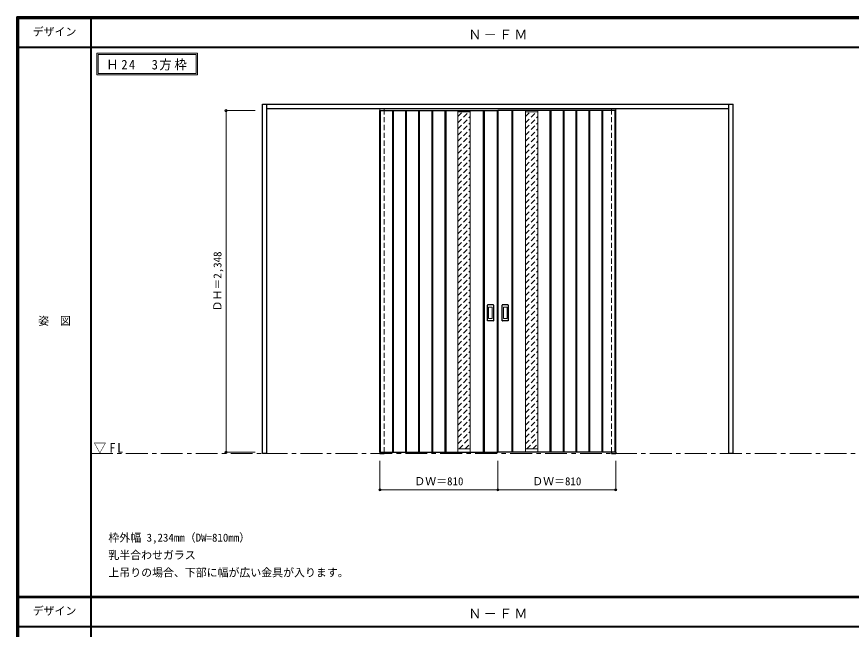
# Model space of a CAD drawing. Units: millimetres, scale not verified. Extents: x -6000 to 5700, y -4307 to 4260.
# Drawn here: x -6000 to -267, y -36 to 4175 of the extents above; entities that cross this region are included whole.
import ezdxf
from ezdxf.enums import TextEntityAlignment as Align

# ---------------------------------------------------------------- set-up
doc = ezdxf.new("R2010")
doc.units = ezdxf.units.MM
doc.header["$LTSCALE"] = 30
doc.header["$PDMODE"] = 32
doc.header["$PDSIZE"] = 15
doc.linetypes.add('CHAIN1', pattern=[8, 5, -1, 1, -1])
doc.linetypes.add('DASHED1', pattern=[1.8, 1.2, -0.6])
for name, color, linetype, lineweight in [('0-1_通り芯', 4, 'CHAIN1', 9), ('0-2_扉', 3, 'Continuous', 25), ('0-3_仕上げ', 7, 'Continuous', 18), ('0-4_枠', 3, 'Continuous', 25), ('0-6_引手', 7, 'Continuous', 18), ('0-A_文字', 7, 'Continuous', 18), ('0-B_寸法', 7, 'Continuous', 9), ('0-C_ハッチ', 4, 'DASHED1', 9), ('F-1_枠', 6, 'Continuous', 40)]:
    doc.layers.add(name, color=color, linetype=linetype, lineweight=lineweight)
doc.layers.add('F-A_文字', color=7, linetype='Continuous')
doc.styles.add('ＭＳ ゴシック', font='')
doc.styles.get('ＭＳ ゴシック').set_extended_font_data('MS Gothic')

msp = doc.modelspace()

# ---------------------------------------------------------------- linework, layer by layer
at = {"layer": '0-1_通り芯', "color": 7, "lineweight": 18}
msp.add_line((-5490, 1173), (5690, 1173), dxfattribs=at)
at = {"layer": '0-2_扉'}
for p, q in [((-3505, 3529.5), (-2695, 3529.5)), ((-3505, 1181.5), (-3505, 3529.5)), ((-1885, 3529.5), (-2695, 3529.5)), ((-2695, 1181.5), (-2695, 3529.5)), ((-1885, 1181.5), (-1885, 3529.5)), ((-3505, 1181.5), (-2695, 1181.5)), ((-1885, 1181.5), (-2695, 1181.5))]:
    msp.add_line(p, q, dxfattribs=at)
at = {"layer": '0-2_扉', "color": 4, "linetype": 'DASHED1', "lineweight": 9}
for p, q in [((-3475, 1181.5), (-3475, 3529.5)), ((-1915, 1181.5), (-1915, 3529.5))]:
    msp.add_line(p, q, dxfattribs=at)
at = {"layer": '0-3_仕上げ', "color": 3, "lineweight": 25}
for p, q in [((-3502, 1181.5), (-3502, 3529.5)), ((-3416, 1181.5), (-3416, 3529.5)), ((-3411, 1181.5), (-3411, 3529.5)), ((-3328, 1181.5), (-3328, 3529.5)), ((-3323, 1181.5), (-3323, 3529.5)), ((-3238, 1181.5), (-3238, 3529.5)), ((-3233, 1181.5), (-3233, 3529.5)), ((-3148, 3529.5), (-3148, 1181.5)), ((-3143, 3529.5), (-3143, 1181.5)), ((-3058, 3529.5), (-3058, 1181.5)), ((-3053, 3529.5), (-3053, 1181.5)), ((-2795, 3529.5), (-2795, 1181.5)), ((-2790, 3529.5), (-2790, 1181.5)), ((-2698, 1181.5), (-2698, 3529.5)), ((-2692, 1181.5), (-2692, 3529.5)), ((-2600, 3529.5), (-2600, 1181.5)), ((-2595, 3529.5), (-2595, 1181.5)), ((-2337, 3529.5), (-2337, 1181.5)), ((-2332, 3529.5), (-2332, 1181.5)), ((-2247, 3529.5), (-2247, 1181.5)), ((-2242, 3529.5), (-2242, 1181.5)), ((-2157, 1181.5), (-2157, 3529.5)), ((-2152, 1181.5), (-2152, 3529.5)), ((-2067, 1181.5), (-2067, 3529.5)), ((-2062, 1181.5), (-2062, 3529.5)), ((-1979, 1181.5), (-1979, 3529.5)), ((-1974, 1181.5), (-1974, 3529.5)), ((-1888, 1181.5), (-1888, 3529.5))]:
    msp.add_line(p, q, dxfattribs=at)
at = {"layer": '0-3_仕上げ'}
for p, q in [((-2970, 3529.5), (-2970, 1181.5)), ((-2970, 3521.5), (-2885, 3521.5)), ((-2885, 3529.5), (-2885, 1181.5)), ((-2505, 3529.5), (-2505, 1181.5)), ((-2420, 3521.5), (-2505, 3521.5)), ((-2420, 3529.5), (-2420, 1181.5)), ((-2970, 1205.5), (-2885, 1205.5)), ((-2420, 1205.5), (-2505, 1205.5))]:
    msp.add_line(p, q, dxfattribs=at)
at = {"layer": '0-4_枠'}
for p, q in [((-4312, 1173), (-4312, 3573)), ((-4312, 3573), (-1078, 3573)), ((-4282, 1173), (-4282, 3573)), ((-1108, 1173), (-1108, 3573)), ((-1078, 1173), (-1078, 3573)), ((-4282, 3543), (-1108, 3543)), ((-4282, 1173), (-4312, 1173)), ((-3505, 1181.5), (-3505, 1173)), ((-3505, 1173), (-3475, 1173)), ((-3475, 1181.5), (-3475, 1173)), ((-1915, 1181.5), (-1915, 1173)), ((-1915, 1173), (-1885, 1173)), ((-1885, 1181.5), (-1885, 1173)), ((-1078, 1173), (-1108, 1173))]:
    msp.add_line(p, q, dxfattribs=at)
at = {"layer": '0-4_枠', "color": 4, "linetype": 'DASHED1', "lineweight": 9}
for p, q in [((-3505, 1181.5), (-3505, 3543)), ((-3475, 1181.5), (-3475, 3543)), ((-1915, 1181.5), (-1915, 3543)), ((-1885, 1181.5), (-1885, 3543))]:
    msp.add_line(p, q, dxfattribs=at)
at = {"layer": '0-6_引手', "color": 3, "lineweight": 25}
for p, q in [((-2767, 2085.5), (-2767, 2192.5)), ((-2726.5, 2194), (-2765.5, 2194)), ((-2725, 2192.5), (-2725, 2085.5)), ((-2665, 2085.5), (-2665, 2192.5)), ((-2624.5, 2194), (-2663.5, 2194)), ((-2623, 2192.5), (-2623, 2085.5)), ((-2726.5, 2084), (-2765.5, 2084)), ((-2624.5, 2084), (-2663.5, 2084))]:
    msp.add_line(p, q, dxfattribs=at)
at = {"layer": '0-6_引手'}
for p, q in [((-2758.5, 2101.5), (-2758.5, 2176.5)), ((-2735, 2178), (-2757, 2178)), ((-2733.5, 2176.5), (-2733.5, 2101.5)), ((-2656.5, 2101.5), (-2656.5, 2176.5)), ((-2633, 2178), (-2655, 2178)), ((-2631.5, 2176.5), (-2631.5, 2101.5)), ((-2735, 2100), (-2757, 2100)), ((-2633, 2100), (-2655, 2100))]:
    msp.add_line(p, q, dxfattribs=at)
at = {"layer": '0-6_引手', "color": 3, "lineweight": 25}
for centre, start, end in [((-2765.5, 2192.5), 90, 180), ((-2726.5, 2192.5), 0, 90), ((-2663.5, 2192.5), 90, 180), ((-2624.5, 2192.5), 0, 90), ((-2765.5, 2085.5), 180, 270), ((-2726.5, 2085.5), 270, 0), ((-2663.5, 2085.5), 180, 270), ((-2624.5, 2085.5), 270, 0)]:
    msp.add_arc(centre, 1.5, start, end, dxfattribs=at)
at = {"layer": '0-6_引手'}
for centre, start, end in [((-2757, 2176.5), 90, 180), ((-2735, 2176.5), 0, 90), ((-2655, 2176.5), 90, 180), ((-2633, 2176.5), 0, 90), ((-2757, 2101.5), 180, 270), ((-2735, 2101.5), 270, 0), ((-2655, 2101.5), 180, 270), ((-2633, 2101.5), 270, 0)]:
    msp.add_arc(centre, 1.5, start, end, dxfattribs=at)
at = {"layer": '0-A_文字'}
for p, q in [((-5450, 3925), (-5450, 3775)), ((-5440, 3915), (-5440, 3785)), ((-5440, 3915), (-4767.38, 3915)), ((-4767.38, 3915), (-4767.38, 3785)), ((-5440, 3785), (-4767.38, 3785)), ((-5450, 3775), (-4757.38, 3775))]:
    msp.add_line(p, q, dxfattribs=at)
msp.add_lwpolyline([(-5450, 3925), (-4757.38, 3925), (-4757.38, 3775)], dxfattribs=at)
at = {"layer": '0-B_寸法', "color": 4}
for p, q in [((-4562, 3529.5), (-4362, 3529.5)), ((-4562, 3529.5), (-4562, 1181.5)), ((-4562, 1181.5), (-4362, 1181.5)), ((-3505, 923), (-3505, 1123)), ((-2695, 923), (-2695, 1123)), ((-1885, 923), (-1885, 1123)), ((-3505, 923), (-1885, 923))]:
    msp.add_line(p, q, dxfattribs=at)
at = {"layer": '0-B_寸法'}
for p in [(-4562, 3529.5), (-4562, 1181.5), (-3505, 923), (-2695, 923), (-1885, 923)]:
    msp.add_point(p, dxfattribs=at)
at = {"layer": '0-C_ハッチ'}
for p, q in [((-2970, 3445.72), (-2894.22, 3521.5)), ((-2970, 3488.15), (-2936.65, 3521.5)), ((-2505, 3445.72), (-2429.22, 3521.5)), ((-2505, 3488.15), (-2471.65, 3521.5)), ((-2970, 3403.29), (-2885, 3488.29)), ((-2970, 3360.87), (-2885, 3445.87)), ((-2505, 3403.29), (-2420, 3488.29)), ((-2505, 3360.87), (-2420, 3445.87)), ((-2970, 3318.44), (-2885, 3403.44)), ((-2505, 3318.44), (-2420, 3403.44)), ((-2970, 3276.01), (-2885, 3361.01)), ((-2505, 3276.01), (-2420, 3361.01)), ((-2970, 3233.59), (-2885, 3318.59)), ((-2970, 3191.16), (-2885, 3276.16)), ((-2505, 3233.59), (-2420, 3318.59)), ((-2505, 3191.16), (-2420, 3276.16)), ((-2970, 3148.73), (-2885, 3233.73)), ((-2505, 3148.73), (-2420, 3233.73)), ((-2970, 3106.31), (-2885, 3191.31)), ((-2505, 3106.31), (-2420, 3191.31)), ((-2970, 3063.88), (-2885, 3148.88)), ((-2970, 3021.45), (-2885, 3106.45)), ((-2505, 3063.88), (-2420, 3148.88)), ((-2505, 3021.45), (-2420, 3106.45)), ((-2970, 2979.03), (-2885, 3064.03)), ((-2505, 2979.03), (-2420, 3064.03)), ((-2970, 2936.6), (-2885, 3021.6)), ((-2505, 2936.6), (-2420, 3021.6)), ((-2970, 2894.18), (-2885, 2979.18)), ((-2970, 2851.75), (-2885, 2936.75)), ((-2505, 2894.18), (-2420, 2979.18)), ((-2505, 2851.75), (-2420, 2936.75)), ((-2970, 2809.32), (-2885, 2894.32)), ((-2505, 2809.32), (-2420, 2894.32)), ((-2970, 2766.9), (-2885, 2851.9)), ((-2970, 2724.47), (-2885, 2809.47)), ((-2505, 2766.9), (-2420, 2851.9)), ((-2505, 2724.47), (-2420, 2809.47)), ((-2970, 2682.04), (-2885, 2767.04)), ((-2505, 2682.04), (-2420, 2767.04)), ((-2970, 2639.62), (-2885, 2724.62)), ((-2505, 2639.62), (-2420, 2724.62)), ((-2970, 2597.19), (-2885, 2682.19)), ((-2970, 2554.76), (-2885, 2639.76)), ((-2505, 2597.19), (-2420, 2682.19)), ((-2505, 2554.76), (-2420, 2639.76)), ((-2970, 2512.34), (-2885, 2597.34)), ((-2505, 2512.34), (-2420, 2597.34)), ((-2970, 2469.91), (-2885, 2554.91)), ((-2505, 2469.91), (-2420, 2554.91)), ((-2970, 2427.48), (-2885, 2512.48)), ((-2970, 2385.06), (-2885, 2470.06)), ((-2505, 2427.48), (-2420, 2512.48)), ((-2505, 2385.06), (-2420, 2470.06)), ((-2970, 2342.63), (-2885, 2427.63)), ((-2505, 2342.63), (-2420, 2427.63)), ((-2970, 2300.21), (-2885, 2385.21)), ((-2505, 2300.21), (-2420, 2385.21)), ((-2970, 2257.78), (-2885, 2342.78)), ((-2970, 2215.35), (-2885, 2300.35)), ((-2505, 2257.78), (-2420, 2342.78)), ((-2505, 2215.35), (-2420, 2300.35)), ((-2970, 2172.93), (-2885, 2257.93)), ((-2505, 2172.93), (-2420, 2257.93)), ((-2970, 2130.5), (-2885, 2215.5)), ((-2505, 2130.5), (-2420, 2215.5)), ((-2970, 2088.07), (-2885, 2173.07)), ((-2970, 2045.65), (-2885, 2130.65)), ((-2505, 2088.07), (-2420, 2173.07)), ((-2505, 2045.65), (-2420, 2130.65)), ((-2970, 2003.22), (-2885, 2088.22)), ((-2505, 2003.22), (-2420, 2088.22)), ((-2970, 1960.79), (-2885, 2045.79)), ((-2505, 1960.79), (-2420, 2045.79)), ((-2970, 1918.37), (-2885, 2003.37)), ((-2970, 1875.94), (-2885, 1960.94)), ((-2505, 1918.37), (-2420, 2003.37)), ((-2505, 1875.94), (-2420, 1960.94)), ((-2970, 1833.52), (-2885, 1918.52)), ((-2505, 1833.52), (-2420, 1918.52)), ((-2970, 1791.09), (-2885, 1876.09)), ((-2505, 1791.09), (-2420, 1876.09)), ((-2970, 1748.66), (-2885, 1833.66)), ((-2970, 1706.24), (-2885, 1791.24)), ((-2505, 1748.66), (-2420, 1833.66)), ((-2505, 1706.24), (-2420, 1791.24)), ((-2970, 1663.81), (-2885, 1748.81)), ((-2505, 1663.81), (-2420, 1748.81)), ((-2970, 1621.38), (-2885, 1706.38)), ((-2970, 1578.96), (-2885, 1663.96)), ((-2505, 1621.38), (-2420, 1706.38)), ((-2505, 1578.96), (-2420, 1663.96)), ((-2970, 1536.53), (-2885, 1621.53)), ((-2505, 1536.53), (-2420, 1621.53)), ((-2970, 1494.1), (-2885, 1579.1)), ((-2505, 1494.1), (-2420, 1579.1)), ((-2970, 1451.68), (-2885, 1536.68)), ((-2970, 1409.25), (-2885, 1494.25)), ((-2505, 1451.68), (-2420, 1536.68)), ((-2505, 1409.25), (-2420, 1494.25)), ((-2970, 1366.82), (-2885, 1451.82)), ((-2505, 1366.82), (-2420, 1451.82)), ((-2970, 1324.4), (-2885, 1409.4)), ((-2505, 1324.4), (-2420, 1409.4)), ((-2970, 1281.97), (-2885, 1366.97)), ((-2970, 1239.55), (-2885, 1324.55)), ((-2505, 1281.97), (-2420, 1366.97)), ((-2505, 1239.55), (-2420, 1324.55)), ((-2961.62, 1205.5), (-2885, 1282.12)), ((-2496.62, 1205.5), (-2420, 1282.12)), ((-2919.19, 1205.5), (-2885, 1239.69)), ((-2454.19, 1205.5), (-2420, 1239.69))]:
    msp.add_line(p, q, dxfattribs=at)
at = {"layer": 'F-1_枠'}
for p, q in [((-6000, 4175), (5700, 4175)), ((-6000, 4175), (-6000, -4205)), ((-6000, 4170), (5700, 4170)), ((-6000, 4165), (5700, 4165)), ((-5995, 4175), (-5995, -4205)), ((-5990, 4175), (-5990, -4205)), ((-5490, 4175), (-5490, -3790)), ((-6000, 3965), (5700, 3965)), ((-6000, 190.5), (5700, 190.5)), ((-6000, 187.5), (5700, 187.5)), ((-6000, 184.5), (5700, 184.5)), ((-6000, -15.5), (5700, -15.5))]:
    msp.add_line(p, q, dxfattribs=at)

# ---------------------------------------------------------------- texts
at = {"layer": '0-A_文字', "style": 'ＭＳ ゴシック'}
for s, p in [('枠外幅 3,234mm（DW=810mm）', (-5370, 550.5)), ('乳半合わせガラス', (-5370, 430.5)), ('上吊りの場合、下部に幅が広い金具が入ります。', (-5370, 310.5))]:
    msp.add_text(s, height=54.99, dxfattribs=at).set_placement(p, align=Align.BOTTOM_LEFT)
at = {"layer": '0-A_文字', "char_height": 65.98, "attachment_point": 7, "style": 'ＭＳ ゴシック'}
for s, insert in [('\\T1.17;Ｎ－ＦＭ', (-2897.5, 4020)), ('\\T1.22;\\W0.95;Ｈ24\u30003方枠', (-5385.34, 3805)), ('\\T1.26;\\W0.95;▽FL', (-5471.25, 1173)), ('\\T1.17;Ｎ－ＦＭ', (-2897.5, 39.5))]:
    msp.add_mtext(s, dxfattribs=dict(at, insert=insert))
at = {"layer": '0-B_寸法', "style": 'ＭＳ ゴシック'}
msp.add_text('ＤＨ＝2,348', height=54.99, rotation=90, dxfattribs=at).set_placement((-4577, 2149.25), align=Align.BOTTOM_LEFT)
for p in [(-3268.75, 938), (-2458.75, 938)]:
    msp.add_text('ＤＷ＝810', height=54.99, dxfattribs=at).set_placement(p, align=Align.BOTTOM_LEFT)
at = {"layer": 'F-A_文字', "style": 'ＭＳ ゴシック'}
for s, p in [('デザイン', (-5890, 4027.5)), ('姿\u3000図', (-5852.5, 2040.25)), ('デザイン', (-5890, 47))]:
    msp.add_text(s, height=54.99, dxfattribs=at).set_placement(p, align=Align.BOTTOM_LEFT)

doc.saveas('drawing.dxf')
